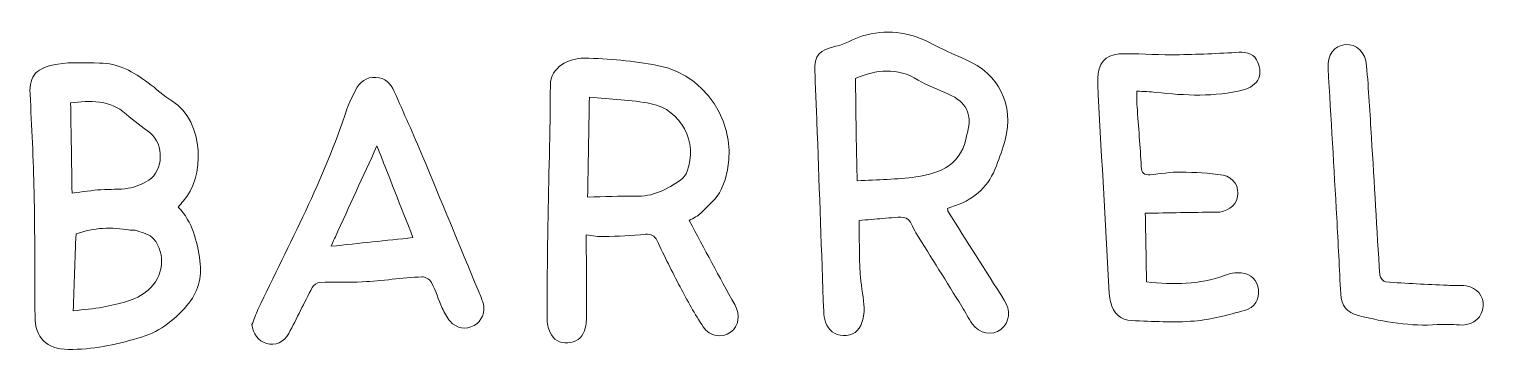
# Model space of a CAD drawing. Header units: inches. Extents: x 30 to 180, y 56 to 256.
# Drawn here: x 75.35 to 91.49, y 210.98 to 214.54 of the extents above; entities that cross this region are included whole.
import ezdxf

# ---------------------------------------------------------------- set-up
doc = ezdxf.new("R2010")
doc.units = ezdxf.units.IN
doc.header["$MEASUREMENT"] = 0

# ---------------------------------------------------------------- blocks, each defined once
blk = doc.blocks.new('block 218')
at = {"color": 7, "lineweight": 15, "true_color": 0xffffff}
blk.add_open_spline([(76.938, 213.742), (76.844, 213.8), (76.763, 213.878), (76.674, 213.943)], degree=3, dxfattribs=at)
blk = doc.blocks.new('block 219')
at = {"color": 7, "lineweight": 15, "true_color": 0xffffff}
blk.add_open_spline([(76.674, 213.943), (76.512, 214.062), (76.342, 214.162), (76.133, 214.162), (75.979, 214.162), (75.821, 214.175), (75.671, 214.151)], degree=3, knots=[0, 0, 0, 0, 1, 1, 1, 2, 2, 2, 2], dxfattribs=at)
blk = doc.blocks.new('block 220')
at = {"color": 7, "lineweight": 15, "true_color": 0xffffff}
blk.add_open_spline([(75.671, 214.151), (75.438, 214.115), (75.353, 214.022), (75.364, 213.819)], degree=3, dxfattribs=at)
blk = doc.blocks.new('block 221')
at = {"color": 7, "lineweight": 15, "true_color": 0xffffff}
blk.add_open_spline([(75.364, 213.819), (75.382, 213.456), (75.402, 213.094), (75.409, 212.732)], degree=3, dxfattribs=at)
blk = doc.blocks.new('block 222')
at = {"color": 7, "lineweight": 15, "true_color": 0xffffff}
blk.add_open_spline([(75.409, 212.732), (75.419, 212.273), (75.415, 211.813), (75.419, 211.353)], degree=3, dxfattribs=at)
blk = doc.blocks.new('block 223')
at = {"color": 7, "lineweight": 15, "true_color": 0xffffff}
blk.add_open_spline([(75.419, 211.353), (75.42, 211.115), (75.548, 210.991), (75.788, 210.987)], degree=3, dxfattribs=at)
blk = doc.blocks.new('block 224')
at = {"color": 7, "lineweight": 15, "true_color": 0xffffff}
blk.add_open_spline([(75.788, 210.987), (76.053, 210.981), (76.307, 211.04), (76.56, 211.11)], degree=3, dxfattribs=at)
blk = doc.blocks.new('block 225')
at = {"color": 7, "lineweight": 15, "true_color": 0xffffff}
blk.add_open_spline([(76.56, 211.11), (76.781, 211.171), (76.958, 211.299), (77.104, 211.473)], degree=3, dxfattribs=at)
blk = doc.blocks.new('block 226')
at = {"color": 7, "lineweight": 15, "true_color": 0xffffff}
blk.add_open_spline([(77.104, 211.473), (77.224, 211.617), (77.276, 211.781), (77.248, 211.969)], degree=3, dxfattribs=at)
blk = doc.blocks.new('block 227')
at = {"color": 7, "lineweight": 15, "true_color": 0xffffff}
blk.add_open_spline([(77.248, 211.969), (77.217, 212.187), (77.17, 212.398), (77.006, 212.564)], degree=3, dxfattribs=at)
blk = doc.blocks.new('block 228')
at = {"color": 7, "lineweight": 15, "true_color": 0xffffff}
blk.add_open_spline([(77.006, 212.564), (77.027, 212.588), (77.044, 212.609), (77.062, 212.629)], degree=3, dxfattribs=at)
blk = doc.blocks.new('block 229')
at = {"color": 7, "lineweight": 15, "true_color": 0xffffff}
blk.add_open_spline([(77.062, 212.629), (77.3, 212.881), (77.308, 213.513), (76.938, 213.742)], degree=3, dxfattribs=at)
blk = doc.blocks.new('block 230')
at = {"color": 7, "lineweight": 15, "true_color": 0xffffff}
blk.add_open_spline([(83.031, 212.758), (83.296, 213.327), (82.94, 214.023), (82.322, 214.135)], degree=3, dxfattribs=at)
blk = doc.blocks.new('block 231')
at = {"color": 7, "lineweight": 15, "true_color": 0xffffff}
blk.add_open_spline([(82.322, 214.135), (82.056, 214.184), (81.783, 214.211), (81.512, 214.215)], degree=3, dxfattribs=at)
blk = doc.blocks.new('block 232')
at = {"color": 7, "lineweight": 15, "true_color": 0xffffff}
blk.add_open_spline([(81.512, 214.215), (81.34, 214.219), (81.137, 214.114), (81.136, 213.918)], degree=3, dxfattribs=at)
blk = doc.blocks.new('block 233')
at = {"color": 7, "lineweight": 15, "true_color": 0xffffff}
blk.add_open_spline([(81.136, 213.918), (81.134, 213.398), (81.117, 212.877), (81.109, 212.357)], degree=3, dxfattribs=at)
blk = doc.blocks.new('block 234')
at = {"color": 7, "lineweight": 15, "true_color": 0xffffff}
blk.add_open_spline([(81.109, 212.357), (81.103, 212.015), (81.1, 211.672), (81.1, 211.33)], degree=3, dxfattribs=at)
blk = doc.blocks.new('block 235')
at = {"color": 7, "lineweight": 15, "true_color": 0xffffff}
blk.add_open_spline([(81.1, 211.33), (81.099, 211.278), (81.111, 211.222), (81.133, 211.175)], degree=3, dxfattribs=at)
blk = doc.blocks.new('block 236')
at = {"color": 7, "lineweight": 15, "true_color": 0xffffff}
blk.add_open_spline([(81.133, 211.175), (81.169, 211.095), (81.239, 211.054), (81.328, 211.058)], degree=3, dxfattribs=at)
blk = doc.blocks.new('block 237')
at = {"color": 7, "lineweight": 15, "true_color": 0xffffff}
blk.add_open_spline([(81.328, 211.058), (81.417, 211.062), (81.484, 211.107), (81.513, 211.191)], degree=3, dxfattribs=at)
blk = doc.blocks.new('block 238')
at = {"color": 7, "lineweight": 15, "true_color": 0xffffff}
blk.add_open_spline([(81.513, 211.191), (81.531, 211.244), (81.538, 211.302), (81.538, 211.358)], degree=3, dxfattribs=at)
blk = doc.blocks.new('block 239')
at = {"color": 7, "lineweight": 15, "true_color": 0xffffff}
blk.add_open_spline([(81.538, 211.358), (81.539, 211.623), (81.536, 211.889), (81.534, 212.154)], degree=3, dxfattribs=at)
blk = doc.blocks.new('block 240')
at = {"color": 7, "lineweight": 15, "true_color": 0xffffff}
blk.add_open_spline([(81.534, 212.154), (81.534, 212.19), (81.533, 212.226), (81.532, 212.257)], degree=3, dxfattribs=at)
blk = doc.blocks.new('block 241')
at = {"color": 7, "lineweight": 15, "true_color": 0xffffff}
blk.add_open_spline([(81.532, 212.257), (81.605, 212.249), (81.668, 212.234), (81.73, 212.237)], degree=3, dxfattribs=at)
blk = doc.blocks.new('block 242')
at = {"color": 7, "lineweight": 15, "true_color": 0xffffff}
blk.add_open_spline([(81.73, 212.237), (81.885, 212.241), (82.038, 212.25), (82.192, 212.263)], degree=3, dxfattribs=at)
blk = doc.blocks.new('block 243')
at = {"color": 7, "lineweight": 15, "true_color": 0xffffff}
blk.add_open_spline([(82.192, 212.263), (82.255, 212.268), (82.291, 212.249), (82.319, 212.192)], degree=3, dxfattribs=at)
blk = doc.blocks.new('block 244')
at = {"color": 7, "lineweight": 15, "true_color": 0xffffff}
blk.add_open_spline([(82.319, 212.192), (82.402, 212.02), (82.486, 211.848), (82.575, 211.68)], degree=3, dxfattribs=at)
blk = doc.blocks.new('block 245')
at = {"color": 7, "lineweight": 15, "true_color": 0xffffff}
blk.add_open_spline([(82.575, 211.68), (82.656, 211.529), (82.738, 211.378), (82.832, 211.235)], degree=3, dxfattribs=at)
blk = doc.blocks.new('block 246')
at = {"color": 7, "lineweight": 15, "true_color": 0xffffff}
blk.add_open_spline([(82.832, 211.235), (82.904, 211.126), (83.039, 211.109), (83.134, 211.177)], degree=3, dxfattribs=at)
blk = doc.blocks.new('block 247')
at = {"color": 7, "lineweight": 15, "true_color": 0xffffff}
blk.add_open_spline([(83.134, 211.177), (83.231, 211.246), (83.244, 211.366), (83.181, 211.483)], degree=3, dxfattribs=at)
blk = doc.blocks.new('block 248')
at = {"color": 7, "lineweight": 15, "true_color": 0xffffff}
blk.add_open_spline([(83.181, 211.483), (83.011, 211.79), (82.845, 212.1), (82.676, 212.414)], degree=3, dxfattribs=at)
blk = doc.blocks.new('block 249')
at = {"color": 7, "lineweight": 15, "true_color": 0xffffff}
blk.add_open_spline([(82.676, 212.414), (82.727, 212.445), (82.773, 212.464), (82.804, 212.496)], degree=3, dxfattribs=at)
blk = doc.blocks.new('block 250')
at = {"color": 7, "lineweight": 15, "true_color": 0xffffff}
blk.add_open_spline([(82.804, 212.496), (82.884, 212.58), (82.983, 212.658), (83.031, 212.758)], degree=3, dxfattribs=at)
blk = doc.blocks.new('block 251')
at = {"color": 7, "lineweight": 15, "true_color": 0xffffff}
blk.add_open_spline([(78.233, 211.163), (78.324, 211.33), (78.405, 211.504), (78.495, 211.673)], degree=3, dxfattribs=at)
blk = doc.blocks.new('block 252')
at = {"color": 7, "lineweight": 15, "true_color": 0xffffff}
blk.add_open_spline([(78.495, 211.673), (78.509, 211.7), (78.549, 211.727), (78.578, 211.729)], degree=3, dxfattribs=at)
blk = doc.blocks.new('block 253')
at = {"color": 7, "lineweight": 15, "true_color": 0xffffff}
blk.add_open_spline([(78.578, 211.729), (78.735, 211.735), (78.893, 211.725), (79.05, 211.735)], degree=3, dxfattribs=at)
blk = doc.blocks.new('block 254')
at = {"color": 7, "lineweight": 15, "true_color": 0xffffff}
blk.add_open_spline([(79.05, 211.735), (79.27, 211.749), (79.49, 211.778), (79.711, 211.792)], degree=3, dxfattribs=at)
blk = doc.blocks.new('block 255')
at = {"color": 7, "lineweight": 15, "true_color": 0xffffff}
blk.add_open_spline([(79.711, 211.792), (79.745, 211.794), (79.799, 211.761), (79.816, 211.73)], degree=3, dxfattribs=at)
blk = doc.blocks.new('block 256')
at = {"color": 7, "lineweight": 15, "true_color": 0xffffff}
blk.add_open_spline([(79.816, 211.73), (79.863, 211.638), (79.895, 211.539), (79.937, 211.444)], degree=3, dxfattribs=at)
blk = doc.blocks.new('block 257')
at = {"color": 7, "lineweight": 15, "true_color": 0xffffff}
blk.add_open_spline([(79.937, 211.444), (79.96, 211.393), (79.987, 211.341), (80.024, 211.299)], degree=3, dxfattribs=at)
blk = doc.blocks.new('block 258')
at = {"color": 7, "lineweight": 15, "true_color": 0xffffff}
blk.add_open_spline([(80.024, 211.299), (80.095, 211.217), (80.2, 211.202), (80.289, 211.251)], degree=3, dxfattribs=at)
blk = doc.blocks.new('block 259')
at = {"color": 7, "lineweight": 15, "true_color": 0xffffff}
blk.add_open_spline([(80.289, 211.251), (80.375, 211.298), (80.418, 211.401), (80.389, 211.502)], degree=3, dxfattribs=at)
blk = doc.blocks.new('block 260')
at = {"color": 7, "lineweight": 15, "true_color": 0xffffff}
blk.add_open_spline([(80.389, 211.502), (80.375, 211.55), (80.353, 211.596), (80.334, 211.642)], degree=3, dxfattribs=at)
blk = doc.blocks.new('block 261')
at = {"color": 7, "lineweight": 15, "true_color": 0xffffff}
blk.add_open_spline([(80.334, 211.642), (80.129, 212.138), (79.925, 212.634), (79.718, 213.128)], degree=3, dxfattribs=at)
blk = doc.blocks.new('block 262')
at = {"color": 7, "lineweight": 15, "true_color": 0xffffff}
blk.add_open_spline([(79.718, 213.128), (79.617, 213.369), (79.51, 213.608), (79.404, 213.847)], degree=3, dxfattribs=at)
blk = doc.blocks.new('block 263')
at = {"color": 7, "lineweight": 15, "true_color": 0xffffff}
blk.add_open_spline([(79.404, 213.847), (79.365, 213.936), (79.301, 213.998), (79.2, 214.003)], degree=3, dxfattribs=at)
blk = doc.blocks.new('block 264')
at = {"color": 7, "lineweight": 15, "true_color": 0xffffff}
blk.add_open_spline([(79.2, 214.003), (79.093, 214.009), (79.022, 213.951), (78.976, 213.861)], degree=3, dxfattribs=at)
blk = doc.blocks.new('block 265')
at = {"color": 7, "lineweight": 15, "true_color": 0xffffff}
blk.add_open_spline([(78.976, 213.861), (78.941, 213.792), (78.902, 213.724), (78.879, 213.651)], degree=3, dxfattribs=at)
blk = doc.blocks.new('block 266')
at = {"color": 7, "lineweight": 15, "true_color": 0xffffff}
blk.add_open_spline([(78.879, 213.651), (78.628, 212.875), (78.239, 212.161), (77.892, 211.428)], degree=3, dxfattribs=at)
blk = doc.blocks.new('block 267')
at = {"color": 7, "lineweight": 15, "true_color": 0xffffff}
blk.add_open_spline([(77.892, 211.428), (77.867, 211.375), (77.848, 211.317), (77.826, 211.262)], degree=3, dxfattribs=at)
blk = doc.blocks.new('block 268')
at = {"color": 7, "lineweight": 15, "true_color": 0xffffff}
blk.add_open_spline([(77.826, 211.262), (77.839, 211.16), (77.897, 211.08), (77.987, 211.053)], degree=3, dxfattribs=at)
blk = doc.blocks.new('block 269')
at = {"color": 7, "lineweight": 15, "true_color": 0xffffff}
blk.add_open_spline([(77.987, 211.053), (78.083, 211.025), (78.179, 211.062), (78.233, 211.163)], degree=3, dxfattribs=at)
blk = doc.blocks.new('block 270')
at = {"color": 7, "lineweight": 15, "true_color": 0xffffff}
blk.add_open_spline([(88.598, 212.918), (88.444, 212.945), (88.286, 212.95), (88.13, 212.952)], degree=3, dxfattribs=at)
blk = doc.blocks.new('block 271')
at = {"color": 7, "lineweight": 15, "true_color": 0xffffff}
blk.add_open_spline([(88.13, 212.952), (88.017, 212.954), (87.903, 212.934), (87.789, 212.923)], degree=3, dxfattribs=at)
blk = doc.blocks.new('block 272')
at = {"color": 7, "lineweight": 15, "true_color": 0xffffff}
blk.add_open_spline([(87.789, 212.923), (87.723, 212.917), (87.695, 212.941), (87.691, 213.013)], degree=3, dxfattribs=at)
blk = doc.blocks.new('block 273')
at = {"color": 7, "lineweight": 15, "true_color": 0xffffff}
blk.add_open_spline([(87.691, 213.013), (87.68, 213.234), (87.66, 213.455), (87.645, 213.676)], degree=3, dxfattribs=at)
blk = doc.blocks.new('block 274')
at = {"color": 7, "lineweight": 15, "true_color": 0xffffff}
blk.add_open_spline([(87.645, 213.676), (87.641, 213.731), (87.643, 213.787), (87.642, 213.85)], degree=3, dxfattribs=at)
blk = doc.blocks.new('block 275')
at = {"color": 7, "lineweight": 15, "true_color": 0xffffff}
blk.add_open_spline([(87.642, 213.85), (87.721, 213.845), (87.788, 213.845), (87.854, 213.836)], degree=3, dxfattribs=at)
blk = doc.blocks.new('block 276')
at = {"color": 7, "lineweight": 15, "true_color": 0xffffff}
blk.add_open_spline([(87.854, 213.836), (88.179, 213.801), (88.505, 213.785), (88.825, 213.863)], degree=3, dxfattribs=at)
blk = doc.blocks.new('block 277')
at = {"color": 7, "lineweight": 15, "true_color": 0xffffff}
blk.add_open_spline([(88.825, 213.863), (88.891, 213.878), (88.97, 213.936), (88.997, 213.994)], degree=3, dxfattribs=at)
blk = doc.blocks.new('block 278')
at = {"color": 7, "lineweight": 15, "true_color": 0xffffff}
blk.add_open_spline([(88.997, 213.994), (89.022, 214.048), (89.003, 214.14), (88.971, 214.198)], degree=3, dxfattribs=at)
blk = doc.blocks.new('block 279')
at = {"color": 7, "lineweight": 15, "true_color": 0xffffff}
blk.add_open_spline([(88.971, 214.198), (88.925, 214.281), (88.831, 214.285), (88.739, 214.279)], degree=3, dxfattribs=at)
blk = doc.blocks.new('block 280')
at = {"color": 7, "lineweight": 15, "true_color": 0xffffff}
blk.add_open_spline([(88.739, 214.279), (88.502, 214.266), (88.265, 214.255), (88.028, 214.253)], degree=3, dxfattribs=at)
blk = doc.blocks.new('block 281')
at = {"color": 7, "lineweight": 15, "true_color": 0xffffff}
blk.add_open_spline([(88.028, 214.253), (87.834, 214.251), (87.639, 214.273), (87.446, 214.262)], degree=3, dxfattribs=at)
blk = doc.blocks.new('block 282')
at = {"color": 7, "lineweight": 15, "true_color": 0xffffff}
blk.add_open_spline([(87.446, 214.262), (87.285, 214.252), (87.212, 214.151), (87.21, 213.99)], degree=3, dxfattribs=at)
blk = doc.blocks.new('block 283')
at = {"color": 7, "lineweight": 15, "true_color": 0xffffff}
blk.add_open_spline([(87.21, 213.99), (87.209, 213.93), (87.211, 213.869), (87.214, 213.809)], degree=3, dxfattribs=at)
blk = doc.blocks.new('block 284')
at = {"color": 7, "lineweight": 15, "true_color": 0xffffff}
blk.add_open_spline([(87.214, 213.809), (87.254, 213.074), (87.295, 212.34), (87.336, 211.606)], degree=3, dxfattribs=at)
blk = doc.blocks.new('block 285')
at = {"color": 7, "lineweight": 15, "true_color": 0xffffff}
blk.add_open_spline([(87.336, 211.606), (87.338, 211.573), (87.345, 211.539), (87.352, 211.508)], degree=3, dxfattribs=at)
blk = doc.blocks.new('block 286')
at = {"color": 7, "lineweight": 15, "true_color": 0xffffff}
blk.add_open_spline([(87.352, 211.508), (87.382, 211.386), (87.461, 211.31), (87.585, 211.306)], degree=3, dxfattribs=at)
blk = doc.blocks.new('block 287')
at = {"color": 7, "lineweight": 15, "true_color": 0xffffff}
blk.add_open_spline([(87.585, 211.306), (87.816, 211.297), (88.049, 211.282), (88.279, 211.301)], degree=3, dxfattribs=at)
blk = doc.blocks.new('block 288')
at = {"color": 7, "lineweight": 15, "true_color": 0xffffff}
blk.add_open_spline([(88.279, 211.301), (88.467, 211.316), (88.654, 211.37), (88.838, 211.419)], degree=3, dxfattribs=at)
blk = doc.blocks.new('block 289')
at = {"color": 7, "lineweight": 15, "true_color": 0xffffff}
blk.add_open_spline([(88.838, 211.419), (88.952, 211.45), (89.003, 211.541), (88.992, 211.649)], degree=3, dxfattribs=at)
blk = doc.blocks.new('block 290')
at = {"color": 7, "lineweight": 15, "true_color": 0xffffff}
blk.add_open_spline([(88.992, 211.649), (88.981, 211.748), (88.911, 211.825), (88.798, 211.835)], degree=3, dxfattribs=at)
blk = doc.blocks.new('block 291')
at = {"color": 7, "lineweight": 15, "true_color": 0xffffff}
blk.add_open_spline([(88.798, 211.835), (88.738, 211.84), (88.671, 211.828), (88.614, 211.807)], degree=3, dxfattribs=at)
blk = doc.blocks.new('block 292')
at = {"color": 7, "lineweight": 15, "true_color": 0xffffff}
blk.add_open_spline([(88.614, 211.807), (88.336, 211.702), (88.052, 211.705), (87.749, 211.734)], degree=3, dxfattribs=at)
blk = doc.blocks.new('block 293')
at = {"color": 7, "lineweight": 15, "true_color": 0xffffff}
blk.add_open_spline([(87.749, 211.734), (87.745, 211.988), (87.741, 212.235), (87.736, 212.496)], degree=3, dxfattribs=at)
blk = doc.blocks.new('block 294')
at = {"color": 7, "lineweight": 15, "true_color": 0xffffff}
blk.add_open_spline([(87.736, 212.496), (87.997, 212.5), (88.257, 212.507), (88.517, 212.507), (88.639, 212.507), (88.736, 212.569), (88.759, 212.677)], degree=3, knots=[0, 0, 0, 0, 1, 1, 1, 2, 2, 2, 2], dxfattribs=at)
blk = doc.blocks.new('block 295')
at = {"color": 7, "lineweight": 15, "true_color": 0xffffff}
blk.add_open_spline([(88.759, 212.677), (88.781, 212.784), (88.72, 212.897), (88.598, 212.918)], degree=3, dxfattribs=at)
blk = doc.blocks.new('block 296')
at = {"color": 7, "lineweight": 15, "true_color": 0xffffff}
blk.add_open_spline([(91.255, 211.257), (91.381, 211.26), (91.477, 211.348), (91.485, 211.466)], degree=3, dxfattribs=at)
blk = doc.blocks.new('block 297')
at = {"color": 7, "lineweight": 15, "true_color": 0xffffff}
blk.add_open_spline([(91.485, 211.466), (91.492, 211.575), (91.416, 211.672), (91.296, 211.69)], degree=3, dxfattribs=at)
blk = doc.blocks.new('block 298')
at = {"color": 7, "lineweight": 15, "true_color": 0xffffff}
blk.add_open_spline([(91.296, 211.69), (91.227, 211.702), (91.156, 211.694), (91.085, 211.697)], degree=3, dxfattribs=at)
blk = doc.blocks.new('block 299')
at = {"color": 7, "lineweight": 15, "true_color": 0xffffff}
blk.add_open_spline([(91.085, 211.697), (90.858, 211.708), (90.631, 211.718), (90.404, 211.735)], degree=3, dxfattribs=at)
blk = doc.blocks.new('block 300')
at = {"color": 7, "lineweight": 15, "true_color": 0xffffff}
blk.add_open_spline([(90.404, 211.735), (90.379, 211.737), (90.339, 211.782), (90.337, 211.808)], degree=3, dxfattribs=at)
blk = doc.blocks.new('block 301')
at = {"color": 7, "lineweight": 15, "true_color": 0xffffff}
blk.add_open_spline([(90.337, 211.808), (90.304, 212.318), (90.276, 212.828), (90.245, 213.337)], degree=3, dxfattribs=at)
blk = doc.blocks.new('block 302')
at = {"color": 7, "lineweight": 15, "true_color": 0xffffff}
blk.add_open_spline([(90.245, 213.337), (90.229, 213.601), (90.213, 213.867), (90.191, 214.131)], degree=3, dxfattribs=at)
blk = doc.blocks.new('block 303')
at = {"color": 7, "lineweight": 15, "true_color": 0xffffff}
blk.add_open_spline([(90.191, 214.131), (90.178, 214.284), (90.079, 214.376), (89.954, 214.366)], degree=3, dxfattribs=at)
blk = doc.blocks.new('block 304')
at = {"color": 7, "lineweight": 15, "true_color": 0xffffff}
blk.add_open_spline([(89.954, 214.366), (89.83, 214.355), (89.756, 214.253), (89.764, 214.104)], degree=3, dxfattribs=at)
blk = doc.blocks.new('block 305')
at = {"color": 7, "lineweight": 15, "true_color": 0xffffff}
blk.add_open_spline([(89.764, 214.104), (89.796, 213.551), (89.829, 212.997), (89.86, 212.445)], degree=3, dxfattribs=at)
blk = doc.blocks.new('block 306')
at = {"color": 7, "lineweight": 15, "true_color": 0xffffff}
blk.add_open_spline([(89.86, 212.445), (89.876, 212.163), (89.889, 211.882), (89.904, 211.601)], degree=3, dxfattribs=at)
blk = doc.blocks.new('block 307')
at = {"color": 7, "lineweight": 15, "true_color": 0xffffff}
blk.add_open_spline([(89.904, 211.601), (89.91, 211.474), (89.976, 211.392), (90.096, 211.362)], degree=3, dxfattribs=at)
blk = doc.blocks.new('block 308')
at = {"color": 7, "lineweight": 15, "true_color": 0xffffff}
blk.add_open_spline([(90.096, 211.362), (90.391, 211.289), (90.688, 211.24), (90.974, 211.262)], degree=3, dxfattribs=at)
blk = doc.blocks.new('block 309')
at = {"color": 7, "lineweight": 15, "true_color": 0xffffff}
blk.add_open_spline([(90.974, 211.262), (91.037, 211.262), (91.081, 211.264), (91.124, 211.263)], degree=3, dxfattribs=at)
blk = doc.blocks.new('block 310')
at = {"color": 7, "lineweight": 15, "true_color": 0xffffff}
blk.add_open_spline([(91.124, 211.263), (91.168, 211.263), (91.211, 211.257), (91.255, 211.257)], degree=3, dxfattribs=at)
blk = doc.blocks.new('block 392')
at = {"color": 7, "lineweight": 15, "true_color": 0xffffff}
blk.add_open_spline([(86.084, 213.022), (86.119, 213.116), (86.156, 213.211), (86.181, 213.307)], degree=3, dxfattribs=at)
blk = doc.blocks.new('block 393')
at = {"color": 7, "lineweight": 15, "true_color": 0xffffff}
blk.add_open_spline([(86.181, 213.307), (86.282, 213.7), (86.112, 214.041), (85.742, 214.201)], degree=3, dxfattribs=at)
blk = doc.blocks.new('block 394')
at = {"color": 7, "lineweight": 15, "true_color": 0xffffff}
blk.add_open_spline([(85.742, 214.201), (85.607, 214.259), (85.472, 214.321), (85.341, 214.389)], degree=3, dxfattribs=at)
blk = doc.blocks.new('block 395')
at = {"color": 7, "lineweight": 15, "true_color": 0xffffff}
blk.add_open_spline([(85.341, 214.389), (85.103, 214.512), (84.855, 214.538), (84.6, 214.463)], degree=3, dxfattribs=at)
blk = doc.blocks.new('block 396')
at = {"color": 7, "lineweight": 15, "true_color": 0xffffff}
blk.add_open_spline([(84.6, 214.463), (84.499, 214.432), (84.406, 214.37), (84.304, 214.347)], degree=3, dxfattribs=at)
blk = doc.blocks.new('block 397')
at = {"color": 7, "lineweight": 15, "true_color": 0xffffff}
blk.add_open_spline([(84.304, 214.347), (84.118, 214.305), (84.065, 214.254), (84.071, 214.065)], degree=3, dxfattribs=at)
blk = doc.blocks.new('block 398')
at = {"color": 7, "lineweight": 15, "true_color": 0xffffff}
blk.add_open_spline([(84.071, 214.065), (84.078, 213.839), (84.089, 213.615), (84.097, 213.39)], degree=3, dxfattribs=at)
blk = doc.blocks.new('block 399')
at = {"color": 7, "lineweight": 15, "true_color": 0xffffff}
blk.add_open_spline([(84.097, 213.39), (84.121, 212.728), (84.144, 212.068), (84.168, 211.406)], degree=3, dxfattribs=at)
blk = doc.blocks.new('block 400')
at = {"color": 7, "lineweight": 15, "true_color": 0xffffff}
blk.add_open_spline([(84.168, 211.406), (84.17, 211.367), (84.178, 211.326), (84.19, 211.288)], degree=3, dxfattribs=at)
blk = doc.blocks.new('block 401')
at = {"color": 7, "lineweight": 15, "true_color": 0xffffff}
blk.add_open_spline([(84.19, 211.288), (84.222, 211.197), (84.287, 211.144), (84.385, 211.141)], degree=3, dxfattribs=at)
blk = doc.blocks.new('block 402')
at = {"color": 7, "lineweight": 15, "true_color": 0xffffff}
blk.add_open_spline([(84.385, 211.141), (84.488, 211.138), (84.563, 211.188), (84.593, 211.284)], degree=3, dxfattribs=at)
blk = doc.blocks.new('block 403')
at = {"color": 7, "lineweight": 15, "true_color": 0xffffff}
blk.add_open_spline([(84.593, 211.284), (84.613, 211.346), (84.62, 211.416), (84.615, 211.481)], degree=3, dxfattribs=at)
blk = doc.blocks.new('block 404')
at = {"color": 7, "lineweight": 15, "true_color": 0xffffff}
blk.add_open_spline([(84.615, 211.481), (84.607, 211.597), (84.578, 211.713), (84.572, 211.829)], degree=3, dxfattribs=at)
blk = doc.blocks.new('block 405')
at = {"color": 7, "lineweight": 15, "true_color": 0xffffff}
blk.add_open_spline([(84.572, 211.829), (84.562, 212.029), (84.564, 212.23), (84.561, 212.416)], degree=3, dxfattribs=at)
blk = doc.blocks.new('block 406')
at = {"color": 7, "lineweight": 15, "true_color": 0xffffff}
blk.add_open_spline([(84.561, 212.416), (84.653, 212.424), (84.739, 212.432), (84.825, 212.437)], degree=3, dxfattribs=at)
blk = doc.blocks.new('block 407')
at = {"color": 7, "lineweight": 15, "true_color": 0xffffff}
blk.add_open_spline([(84.825, 212.437), (84.912, 212.443), (85.006, 212.465), (85.084, 212.44)], degree=3, dxfattribs=at)
blk = doc.blocks.new('block 408')
at = {"color": 7, "lineweight": 15, "true_color": 0xffffff}
blk.add_open_spline([(85.084, 212.44), (85.132, 212.426), (85.155, 212.336), (85.191, 212.28)], degree=3, dxfattribs=at)
blk = doc.blocks.new('block 409')
at = {"color": 7, "lineweight": 15, "true_color": 0xffffff}
blk.add_open_spline([(85.191, 212.28), (85.361, 212.007), (85.532, 211.734), (85.702, 211.461)], degree=3, dxfattribs=at)
blk = doc.blocks.new('block 410')
at = {"color": 7, "lineweight": 15, "true_color": 0xffffff}
blk.add_open_spline([(85.702, 211.461), (85.741, 211.398), (85.774, 211.33), (85.816, 211.271)], degree=3, dxfattribs=at)
blk = doc.blocks.new('block 411')
at = {"color": 7, "lineweight": 15, "true_color": 0xffffff}
blk.add_open_spline([(85.816, 211.271), (85.897, 211.159), (86.036, 211.133), (86.134, 211.209)], degree=3, dxfattribs=at)
blk = doc.blocks.new('block 412')
at = {"color": 7, "lineweight": 15, "true_color": 0xffffff}
blk.add_open_spline([(86.134, 211.209), (86.233, 211.284), (86.243, 211.421), (86.171, 211.534)], degree=3, dxfattribs=at)
blk = doc.blocks.new('block 413')
at = {"color": 7, "lineweight": 15, "true_color": 0xffffff}
blk.add_open_spline([(86.171, 211.534), (85.961, 211.861), (85.754, 212.19), (85.547, 212.519)], degree=3, dxfattribs=at)
blk = doc.blocks.new('block 414')
at = {"color": 7, "lineweight": 15, "true_color": 0xffffff}
blk.add_open_spline([(85.547, 212.519), (85.544, 212.524), (85.545, 212.532), (85.543, 212.549)], degree=3, dxfattribs=at)
blk = doc.blocks.new('block 415')
at = {"color": 7, "lineweight": 15, "true_color": 0xffffff}
blk.add_open_spline([(85.543, 212.549), (85.575, 212.562), (85.603, 212.573), (85.631, 212.582)], degree=3, dxfattribs=at)
blk = doc.blocks.new('block 416')
at = {"color": 7, "lineweight": 15, "true_color": 0xffffff}
blk.add_open_spline([(85.631, 212.582), (85.852, 212.657), (86.004, 212.804), (86.084, 213.022)], degree=3, dxfattribs=at)
blk = doc.blocks.new('block 417')
at = {"color": 7, "lineweight": 15, "true_color": 0xffffff}
blk.add_open_spline([(75.814, 213.721), (75.819, 213.386), (75.825, 213.058), (75.83, 212.72)], degree=3, dxfattribs=at)
blk = doc.blocks.new('block 418')
at = {"color": 7, "lineweight": 15, "true_color": 0xffffff}
blk.add_open_spline([(75.83, 212.72), (75.952, 212.735), (76.05, 212.75), (76.15, 212.757)], degree=3, dxfattribs=at)
blk = doc.blocks.new('block 419')
at = {"color": 7, "lineweight": 15, "true_color": 0xffffff}
blk.add_open_spline([(76.15, 212.757), (76.251, 212.766), (76.354, 212.755), (76.452, 212.773)], degree=3, dxfattribs=at)
blk = doc.blocks.new('block 420')
at = {"color": 7, "lineweight": 15, "true_color": 0xffffff}
blk.add_open_spline([(76.452, 212.773), (76.532, 212.787), (76.614, 212.819), (76.682, 212.864)], degree=3, dxfattribs=at)
blk = doc.blocks.new('block 421')
at = {"color": 7, "lineweight": 15, "true_color": 0xffffff}
blk.add_open_spline([(76.682, 212.864), (76.845, 212.97), (76.851, 213.26), (76.699, 213.383)], degree=3, dxfattribs=at)
blk = doc.blocks.new('block 422')
at = {"color": 7, "lineweight": 15, "true_color": 0xffffff}
blk.add_open_spline([(76.699, 213.383), (76.61, 213.454), (76.514, 213.517), (76.43, 213.594)], degree=3, dxfattribs=at)
blk = doc.blocks.new('block 423')
at = {"color": 7, "lineweight": 15, "true_color": 0xffffff}
blk.add_open_spline([(76.43, 213.594), (76.245, 213.763), (76.027, 213.743), (75.814, 213.721)], degree=3, dxfattribs=at)
blk = doc.blocks.new('block 432')
at = {"color": 7, "lineweight": 15, "true_color": 0xffffff}
blk.add_open_spline([(81.569, 213.784), (81.562, 213.402), (81.556, 213.032), (81.549, 212.676)], degree=3, dxfattribs=at)
blk = doc.blocks.new('block 433')
at = {"color": 7, "lineweight": 15, "true_color": 0xffffff}
blk.add_open_spline([(81.549, 212.676), (81.733, 212.68), (81.904, 212.689), (82.074, 212.684)], degree=3, dxfattribs=at)
blk = doc.blocks.new('block 434')
at = {"color": 7, "lineweight": 15, "true_color": 0xffffff}
blk.add_open_spline([(82.074, 212.684), (82.271, 212.677), (82.431, 212.762), (82.585, 212.866)], degree=3, dxfattribs=at)
blk = doc.blocks.new('block 435')
at = {"color": 7, "lineweight": 15, "true_color": 0xffffff}
blk.add_open_spline([(82.585, 212.866), (82.615, 212.888), (82.639, 212.926), (82.653, 212.962)], degree=3, dxfattribs=at)
blk = doc.blocks.new('block 436')
at = {"color": 7, "lineweight": 15, "true_color": 0xffffff}
blk.add_open_spline([(82.653, 212.962), (82.775, 213.277), (82.586, 213.647), (82.253, 213.711)], degree=3, dxfattribs=at)
blk = doc.blocks.new('block 437')
at = {"color": 7, "lineweight": 15, "true_color": 0xffffff}
blk.add_open_spline([(82.253, 213.711), (82.032, 213.754), (81.804, 213.761), (81.569, 213.784)], degree=3, dxfattribs=at)
blk = doc.blocks.new('block 438')
at = {"color": 7, "lineweight": 15, "true_color": 0xffffff}
blk.add_open_spline([(76.475, 212.31), (76.271, 212.344), (76.07, 212.339), (75.874, 212.268)], degree=3, dxfattribs=at)
blk = doc.blocks.new('block 439')
at = {"color": 7, "lineweight": 15, "true_color": 0xffffff}
blk.add_open_spline([(75.874, 212.268), (75.863, 211.982), (75.853, 211.709), (75.842, 211.414)], degree=3, dxfattribs=at)
blk = doc.blocks.new('block 440')
at = {"color": 7, "lineweight": 15, "true_color": 0xffffff}
blk.add_open_spline([(75.842, 211.414), (75.962, 211.429), (76.068, 211.435), (76.171, 211.456)], degree=3, dxfattribs=at)
blk = doc.blocks.new('block 441')
at = {"color": 7, "lineweight": 15, "true_color": 0xffffff}
blk.add_open_spline([(76.171, 211.456), (76.347, 211.492), (76.528, 211.519), (76.673, 211.643)], degree=3, dxfattribs=at)
blk = doc.blocks.new('block 442')
at = {"color": 7, "lineweight": 15, "true_color": 0xffffff}
blk.add_open_spline([(76.673, 211.643), (76.843, 211.787), (76.877, 212.044), (76.733, 212.214)], degree=3, dxfattribs=at)
blk = doc.blocks.new('block 443')
at = {"color": 7, "lineweight": 15, "true_color": 0xffffff}
blk.add_open_spline([(76.733, 212.214), (76.692, 212.263), (76.61, 212.279), (76.545, 212.304)], degree=3, dxfattribs=at)
blk = doc.blocks.new('block 444')
at = {"color": 7, "lineweight": 15, "true_color": 0xffffff}
blk.add_open_spline([(76.545, 212.304), (76.524, 212.313), (76.498, 212.306), (76.475, 212.31)], degree=3, dxfattribs=at)
blk = doc.blocks.new('block 445')
at = {"color": 7, "lineweight": 15, "true_color": 0xffffff}
blk.add_open_spline([(85.764, 213.389), (85.815, 213.599), (85.75, 213.73), (85.554, 213.816)], degree=3, dxfattribs=at)
blk = doc.blocks.new('block 446')
at = {"color": 7, "lineweight": 15, "true_color": 0xffffff}
blk.add_open_spline([(85.757, 213.371), (85.758, 213.378), (85.762, 213.383), (85.764, 213.389)], degree=3, dxfattribs=at)
blk = doc.blocks.new('block 447')
at = {"color": 7, "lineweight": 15, "true_color": 0xffffff}
blk.add_open_spline([(85.554, 213.816), (85.441, 213.865), (85.323, 213.909), (85.217, 213.973)], degree=3, dxfattribs=at)
blk = doc.blocks.new('block 448')
at = {"color": 7, "lineweight": 15, "true_color": 0xffffff}
blk.add_lwpolyline([(84.52, 213.992), (84.53, 213.364), (84.539, 212.855)], dxfattribs=at)
blk = doc.blocks.new('block 449')
at = {"color": 7, "lineweight": 15, "true_color": 0xffffff}
blk.add_open_spline([(84.539, 212.855), (84.77, 212.869), (84.981, 212.871), (85.189, 212.899)], degree=3, dxfattribs=at)
blk = doc.blocks.new('block 450')
at = {"color": 7, "lineweight": 15, "true_color": 0xffffff}
blk.add_open_spline([(85.217, 213.973), (84.983, 214.117), (84.751, 214.088), (84.52, 213.992)], degree=3, dxfattribs=at)
blk = doc.blocks.new('block 451')
at = {"color": 7, "lineweight": 15, "true_color": 0xffffff}
blk.add_open_spline([(85.189, 212.899), (85.471, 212.936), (85.707, 213.046), (85.757, 213.371)], degree=3, dxfattribs=at)
blk = doc.blocks.new('block 462')
at = {"color": 7, "lineweight": 15, "true_color": 0xffffff}
blk.add_open_spline([(78.704, 212.13), (79.02, 212.163), (79.31, 212.194), (79.612, 212.226)], degree=3, dxfattribs=at)
blk = doc.blocks.new('block 463')
at = {"color": 7, "lineweight": 15, "true_color": 0xffffff}
blk.add_open_spline([(79.612, 212.226), (79.476, 212.573), (79.344, 212.907), (79.212, 213.242)], degree=3, dxfattribs=at)
blk = doc.blocks.new('block 464')
at = {"color": 7, "lineweight": 15, "true_color": 0xffffff}
blk.add_open_spline([(79.212, 213.242), (79.056, 212.903), (78.903, 212.569), (78.751, 212.236)], degree=3, dxfattribs=at)
blk = doc.blocks.new('block 465')
at = {"color": 7, "lineweight": 15, "true_color": 0xffffff}
blk.add_open_spline([(78.751, 212.236), (78.738, 212.209), (78.727, 212.182), (78.704, 212.13)], degree=3, dxfattribs=at)

msp = doc.modelspace()

# ---------------------------------------------------------------- block references
for name in ['block 395', 'block 397', 'block 396', 'block 394', 'block 304', 'block 303', 'block 219', 'block 232', 'block 231', 'block 393', 'block 282', 'block 281', 'block 280', 'block 279', 'block 278', 'block 220', 'block 264', 'block 263', 'block 230', 'block 398', 'block 450', 'block 305', 'block 302', 'block 218', 'block 265', 'block 262', 'block 233', 'block 448', 'block 447', 'block 283', 'block 274', 'block 275', 'block 276', 'block 277', 'block 221', 'block 423', 'block 417', 'block 229', 'block 432', 'block 437', 'block 436', 'block 445', 'block 284', 'block 422', 'block 266', 'block 273', 'block 421', 'block 399', 'block 451', 'block 446', 'block 464', 'block 463', 'block 392', 'block 301', 'block 261', 'block 435', 'block 449', 'block 416', 'block 272', 'block 271', 'block 270', 'block 295', 'block 222', 'block 418', 'block 419', 'block 420', 'block 434', 'block 250', 'block 228', 'block 227', 'block 433', 'block 415', 'block 294', 'block 249', 'block 248', 'block 406', 'block 405', 'block 407', 'block 408', 'block 414', 'block 413', 'block 293', 'block 306', 'block 439', 'block 438', 'block 444', 'block 443', 'block 465', 'block 234', 'block 240', 'block 241', 'block 242', 'block 243', 'block 409', 'block 442', 'block 462', 'block 239', 'block 244', 'block 226', 'block 254', 'block 255', 'block 404', 'block 292', 'block 291', 'block 290', 'block 300', 'block 441', 'block 251', 'block 252', 'block 253', 'block 256', 'block 260', 'block 245', 'block 285', 'block 289', 'block 307', 'block 299', 'block 298', 'block 297', 'block 440', 'block 225', 'block 267', 'block 257', 'block 259', 'block 247', 'block 403', 'block 410', 'block 412', 'block 286', 'block 296', 'block 223', 'block 268', 'block 258', 'block 235', 'block 238', 'block 400', 'block 401', 'block 402', 'block 411', 'block 287', 'block 288', 'block 308', 'block 309', 'block 310', 'block 224', 'block 269', 'block 236', 'block 237', 'block 246']:
    msp.add_blockref(name, (0, 0))

doc.saveas('drawing.dxf')
